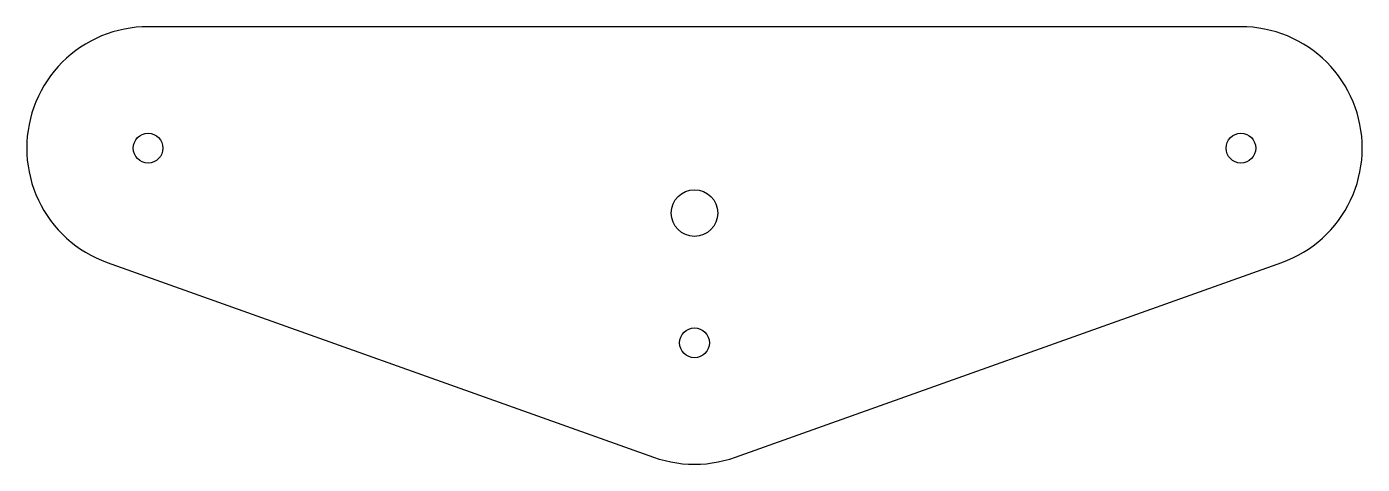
# Model space of a CAD drawing. Header units: millimetres. Extents: x -91 to 91, y 71 to 131.
import ezdxf

# ---------------------------------------------------------------- set-up
doc = ezdxf.new("R2010")
doc.units = ezdxf.units.MM

msp = doc.modelspace()

# ---------------------------------------------------------------- linework, layer by layer
for p, q in [((-80.67, 129.3, 3.17), (-81.41, 128.98, 3.17)), ((-79.91, 129.6, 3.17), (-80.67, 129.3, 3.17)), ((-79.14, 129.85, 3.17), (-79.91, 129.6, 3.17)), ((-78.36, 130.07, 3.17), (-79.14, 129.85, 3.17)), ((-77.57, 130.24, 3.17), (-78.36, 130.07, 3.17)), ((-76.77, 130.38, 3.17), (-77.57, 130.24, 3.17)), ((-75.97, 130.48, 3.17), (-76.77, 130.38, 3.17)), ((-75.16, 130.54, 3.17), (-75.97, 130.48, 3.17)), ((-74.35, 130.56, 3.17), (-75.16, 130.54, 3.17)), ((74.35, 130.56, 3.17), (-74.35, 130.56, 3.17)), ((75.16, 130.54, 3.17), (74.35, 130.56, 3.17)), ((75.97, 130.48, 3.17), (75.16, 130.54, 3.17)), ((76.77, 130.38, 3.17), (75.97, 130.48, 3.17)), ((77.57, 130.24, 3.17), (76.77, 130.38, 3.17)), ((78.36, 130.07, 3.17), (77.57, 130.24, 3.17)), ((79.14, 129.85, 3.17), (78.36, 130.07, 3.17)), ((79.91, 129.6, 3.17), (79.14, 129.85, 3.17)), ((80.67, 129.3, 3.17), (79.91, 129.6, 3.17)), ((81.41, 128.98, 3.17), (80.67, 129.3, 3.17)), ((-84.18, 127.31, 3.17), (-84.82, 126.81, 3.17)), ((-83.52, 127.78, 3.17), (-84.18, 127.31, 3.17)), ((-82.84, 128.21, 3.17), (-83.52, 127.78, 3.17)), ((-82.13, 128.61, 3.17), (-82.84, 128.21, 3.17)), ((-81.41, 128.98, 3.17), (-82.13, 128.61, 3.17)), ((82.13, 128.61, 3.17), (81.41, 128.98, 3.17)), ((82.84, 128.21, 3.17), (82.13, 128.61, 3.17)), ((83.52, 127.78, 3.17), (82.84, 128.21, 3.17)), ((84.18, 127.31, 3.17), (83.52, 127.78, 3.17)), ((84.82, 126.81, 3.17), (84.18, 127.31, 3.17)), ((-86.02, 125.72, 3.17), (-86.58, 125.14, 3.17)), ((-85.44, 126.28, 3.17), (-86.02, 125.72, 3.17)), ((-84.82, 126.81, 3.17), (-85.44, 126.28, 3.17)), ((85.44, 126.28, 3.17), (84.82, 126.81, 3.17)), ((86.02, 125.72, 3.17), (85.44, 126.28, 3.17)), ((86.58, 125.14, 3.17), (86.02, 125.72, 3.17)), ((-87.61, 123.89, 3.17), (-88.08, 123.22, 3.17)), ((-87.11, 124.52, 3.17), (-87.61, 123.89, 3.17)), ((-86.58, 125.14, 3.17), (-87.11, 124.52, 3.17)), ((87.11, 124.52, 3.17), (86.58, 125.14, 3.17)), ((87.61, 123.89, 3.17), (87.11, 124.52, 3.17)), ((88.08, 123.22, 3.17), (87.61, 123.89, 3.17)), ((-88.91, 121.83, 3.17), (-89.27, 121.11, 3.17)), ((-88.51, 122.54, 3.17), (-88.91, 121.83, 3.17)), ((-88.08, 123.22, 3.17), (-88.51, 122.54, 3.17)), ((88.51, 122.54, 3.17), (88.08, 123.22, 3.17)), ((88.91, 121.83, 3.17), (88.51, 122.54, 3.17)), ((89.27, 121.11, 3.17), (88.91, 121.83, 3.17)), ((-89.6, 120.37, 3.17), (-89.89, 119.61, 3.17)), ((-89.27, 121.11, 3.17), (-89.6, 120.37, 3.17)), ((89.6, 120.37, 3.17), (89.27, 121.11, 3.17)), ((89.89, 119.61, 3.17), (89.6, 120.37, 3.17)), ((-90.15, 118.84, 3.17), (-90.36, 118.06, 3.17)), ((-89.89, 119.61, 3.17), (-90.15, 118.84, 3.17)), ((90.15, 118.84, 3.17), (89.89, 119.61, 3.17)), ((90.36, 118.06, 3.17), (90.15, 118.84, 3.17)), ((-90.68, 116.47, 3.17), (-90.78, 115.67, 3.17)), ((-90.54, 117.27, 3.17), (-90.68, 116.47, 3.17)), ((-90.36, 118.06, 3.17), (-90.54, 117.27, 3.17)), ((90.54, 117.27, 3.17), (90.36, 118.06, 3.17)), ((90.68, 116.47, 3.17), (90.54, 117.27, 3.17)), ((90.78, 115.67, 3.17), (90.68, 116.47, 3.17)), ((-90.84, 114.86, 3.17), (-90.86, 114.05, 3.17)), ((-90.78, 115.67, 3.17), (-90.84, 114.86, 3.17)), ((90.84, 114.86, 3.17), (90.78, 115.67, 3.17)), ((90.86, 114.05, 3.17), (90.84, 114.86, 3.17)), ((-90.86, 114.05, 3.17), (-90.84, 113.24, 3.17)), ((-90.84, 113.24, 3.17), (-90.78, 112.43, 3.17)), ((90.78, 112.43, 3.17), (90.84, 113.24, 3.17)), ((90.84, 113.24, 3.17), (90.86, 114.05, 3.17)), ((-90.78, 112.43, 3.17), (-90.68, 111.63, 3.17)), ((-90.68, 111.63, 3.17), (-90.54, 110.83, 3.17)), ((90.54, 110.83, 3.17), (90.68, 111.63, 3.17)), ((90.68, 111.63, 3.17), (90.78, 112.43, 3.17)), ((-90.54, 110.83, 3.17), (-90.36, 110.04, 3.17)), ((-90.36, 110.04, 3.17), (-90.15, 109.26, 3.17)), ((-90.15, 109.26, 3.17), (-89.89, 108.49, 3.17)), ((89.89, 108.49, 3.17), (90.15, 109.26, 3.17)), ((90.15, 109.26, 3.17), (90.36, 110.04, 3.17)), ((90.36, 110.04, 3.17), (90.54, 110.83, 3.17)), ((-89.89, 108.49, 3.17), (-89.6, 107.73, 3.17)), ((-89.6, 107.73, 3.17), (-89.27, 106.99, 3.17)), ((89.27, 106.99, 3.17), (89.6, 107.73, 3.17)), ((89.6, 107.73, 3.17), (89.89, 108.49, 3.17)), ((-89.27, 106.99, 3.17), (-88.91, 106.27, 3.17)), ((-88.91, 106.27, 3.17), (-88.51, 105.56, 3.17)), ((-88.51, 105.56, 3.17), (-88.08, 104.88, 3.17)), ((88.08, 104.88, 3.17), (88.51, 105.56, 3.17)), ((88.51, 105.56, 3.17), (88.91, 106.27, 3.17)), ((88.91, 106.27, 3.17), (89.27, 106.99, 3.17)), ((-88.08, 104.88, 3.17), (-87.61, 104.22, 3.17)), ((-87.61, 104.22, 3.17), (-87.11, 103.58, 3.17)), ((87.11, 103.58, 3.17), (87.61, 104.22, 3.17)), ((87.61, 104.22, 3.17), (88.08, 104.88, 3.17)), ((-87.11, 103.58, 3.17), (-86.58, 102.96, 3.17)), ((-86.58, 102.96, 3.17), (-86.02, 102.38, 3.17)), ((-86.02, 102.38, 3.17), (-85.44, 101.82, 3.17)), ((-85.44, 101.82, 3.17), (-84.82, 101.29, 3.17)), ((84.82, 101.29, 3.17), (85.44, 101.82, 3.17)), ((85.44, 101.82, 3.17), (86.02, 102.38, 3.17)), ((86.02, 102.38, 3.17), (86.58, 102.96, 3.17)), ((86.58, 102.96, 3.17), (87.11, 103.58, 3.17)), ((-84.82, 101.29, 3.17), (-84.18, 100.79, 3.17)), ((-84.18, 100.79, 3.17), (-83.52, 100.32, 3.17)), ((-83.52, 100.32, 3.17), (-82.84, 99.89, 3.17)), ((82.84, 99.89, 3.17), (83.52, 100.32, 3.17)), ((83.52, 100.32, 3.17), (84.18, 100.79, 3.17)), ((84.18, 100.79, 3.17), (84.82, 101.29, 3.17)), ((-82.84, 99.89, 3.17), (-82.13, 99.49, 3.17)), ((-82.13, 99.49, 3.17), (-81.41, 99.13, 3.17)), ((-81.41, 99.13, 3.17), (-80.67, 98.8, 3.17)), ((-80.67, 98.8, 3.17), (-79.91, 98.51, 3.17)), ((-79.91, 98.51, 3.17), (-5.56, 72.03, 3.17)), ((5.56, 72.03, 3.17), (79.91, 98.51, 3.17)), ((79.91, 98.51, 3.17), (80.67, 98.8, 3.17)), ((80.67, 98.8, 3.17), (81.41, 99.13, 3.17)), ((81.41, 99.13, 3.17), (82.13, 99.49, 3.17)), ((82.13, 99.49, 3.17), (82.84, 99.89, 3.17)), ((-5.56, 72.03, 3.17), (-4.79, 71.78, 3.17)), ((-4.79, 71.78, 3.17), (-4.01, 71.56, 3.17)), ((-4.01, 71.56, 3.17), (-3.22, 71.39, 3.17)), ((-3.22, 71.39, 3.17), (-2.42, 71.25, 3.17)), ((-2.42, 71.25, 3.17), (-1.62, 71.15, 3.17)), ((-1.62, 71.15, 3.17), (-0.81, 71.09, 3.17)), ((-0.81, 71.09, 3.17), (0, 71.07, 3.17)), ((0, 71.07, 3.17), (0.81, 71.09, 3.17)), ((0.81, 71.09, 3.17), (1.62, 71.15, 3.17)), ((1.62, 71.15, 3.17), (2.42, 71.25, 3.17)), ((2.42, 71.25, 3.17), (3.22, 71.39, 3.17)), ((3.22, 71.39, 3.17), (4.01, 71.56, 3.17)), ((4.01, 71.56, 3.17), (4.79, 71.78, 3.17)), ((4.79, 71.78, 3.17), (5.56, 72.03, 3.17))]:
    msp.add_line(p, q)
for centre, radius in [((-74.35, 114.05, 3.17), 2.02), ((74.35, 114.05, 3.17), 2.02), ((0, 105.23, 3.17), 3.17), ((0, 87.58, 3.17), 2.02)]:
    msp.add_circle(centre, radius)

doc.saveas('drawing.dxf')
